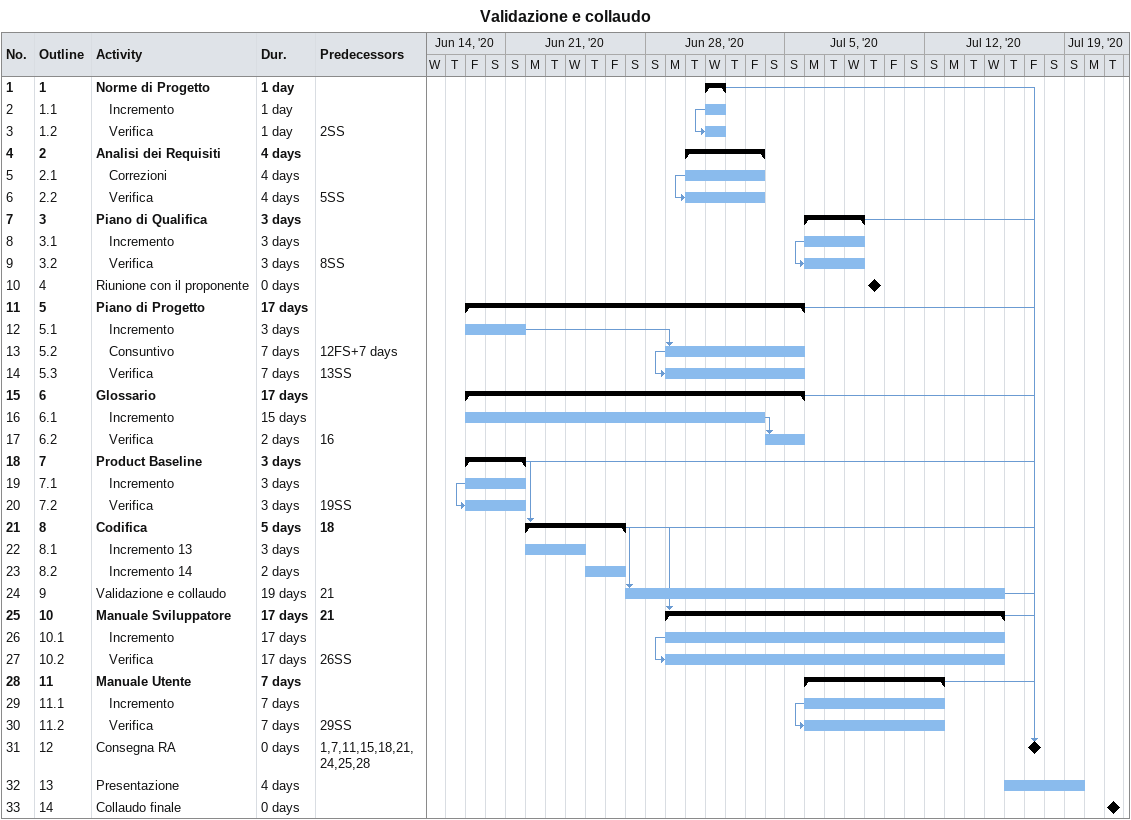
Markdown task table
Validazione e collaudo

| ID | WBS | Task | Duration | Start | Finish | Predecessors |
|---|---|---|---|---|---|---|
| 1 | 1 | **Norme di Progetto** | 1d | 2020-07-01 | 2020-07-01 |  |
| 2 | 1.1 | Incremento | 1d | 2020-07-01 | 2020-07-01 |  |
| 3 | 1.2 | Verifica | 1d | 2020-07-01 | 2020-07-01 | 2SS |
| 4 | 2 | **Analisi dei Requisiti** | 4d | 2020-06-30 | 2020-07-03 |  |
| 5 | 2.1 | Correzioni | 4d | 2020-06-30 | 2020-07-03 |  |
| 6 | 2.2 | Verifica | 4d | 2020-06-30 | 2020-07-03 | 5SS |
| 7 | 3 | **Piano di Qualifica** | 3d | 2020-07-06 | 2020-07-08 |  |
| 8 | 3.1 | Incremento | 3d | 2020-07-06 | 2020-07-08 |  |
| 9 | 3.2 | Verifica | 3d | 2020-07-06 | 2020-07-08 | 8SS |
| 10 | 4 | Riunione con il proponente | 0d | 2020-07-09 | 2020-07-09 |  |
| 11 | 5 | **Piano di Progetto** | 17d | 2020-06-19 | 2020-07-05 |  |
| 12 | 5.1 | Incremento | 3d | 2020-06-19 | 2020-06-21 |  |
| 13 | 5.2 | Consuntivo | 7d | 2020-06-29 | 2020-07-05 | 12FS+7d |
| 14 | 5.3 | Verifica | 7d | 2020-06-29 | 2020-07-05 | 13SS |
| 15 | 6 | **Glossario** | 17d | 2020-06-19 | 2020-07-05 |  |
| 16 | 6.1 | Incremento | 15d | 2020-06-19 | 2020-07-03 |  |
| 17 | 6.2 | Verifica | 2d | 2020-07-04 | 2020-07-05 | 16 |
| 18 | 7 | **Product Baseline** | 3d | 2020-06-19 | 2020-06-21 |  |
| 19 | 7.1 | Incremento | 3d | 2020-06-19 | 2020-06-21 |  |
| 20 | 7.2 | Verifica | 3d | 2020-06-19 | 2020-06-21 | 19SS |
| 21 | 8 | **Codifica** | 5d | 2020-06-22 | 2020-06-26 | 18 |
| 22 | 8.1 | Incremento 13 | 3d | 2020-06-22 | 2020-06-24 |  |
| 23 | 8.2 | Incremento 14 | 2d | 2020-06-25 | 2020-06-26 |  |
| 24 | 9 | Validazione e collaudo | 19d | 2020-06-27 | 2020-07-15 | 21 |
| 25 | 10 | **Manuale Sviluppatore** | 17d | 2020-06-29 | 2020-07-15 | 21 |
| 26 | 10.1 | Incremento | 17d | 2020-06-29 | 2020-07-15 |  |
| 27 | 10.2 | Verifica | 17d | 2020-06-29 | 2020-07-15 | 26SS |
| 28 | 11 | **Manuale Utente** | 7d | 2020-07-06 | 2020-07-12 |  |
| 29 | 11.1 | Incremento | 7d | 2020-07-06 | 2020-07-12 |  |
| 30 | 11.2 | Verifica | 7d | 2020-07-06 | 2020-07-12 | 29SS |
| 31 | 12 | Consegna RA | 0d | 2020-07-17 | 2020-07-17 | 1, 7, 11, 15, 18, 21, 24, 25, 28 |
| 32 | 13 | Presentazione | 4d | 2020-07-16 | 2020-07-19 |  |
| 33 | 14 | Collaudo finale | 0d | 2020-07-21 | 2020-07-21 |  |
